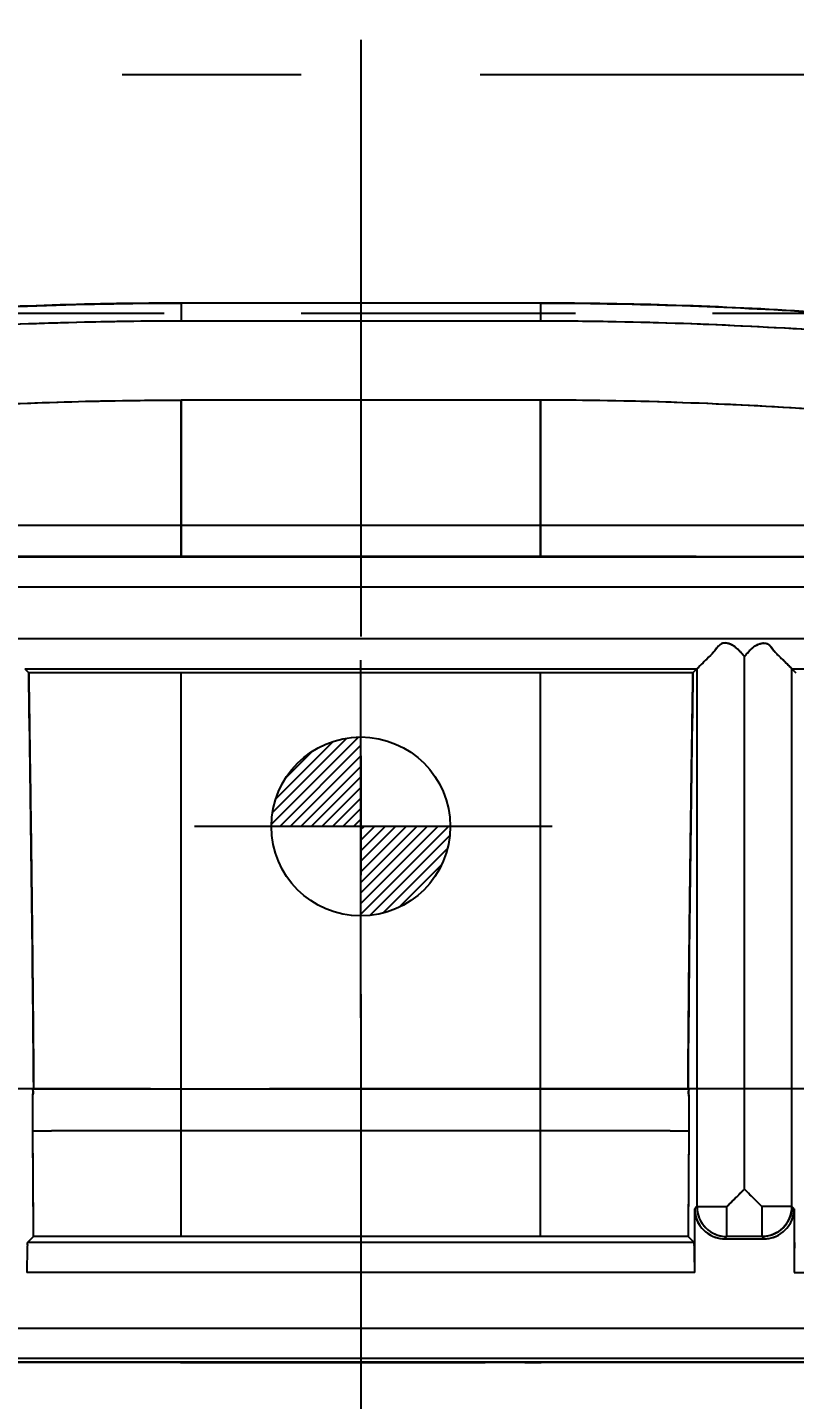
# Model space of a CAD drawing. Header units: millimetres. Extents: x 23075 to 24509, y -21593 to -20579.
# Drawn here: x 23805.57 to 23818.43, y -20919.09 to -20896.09 of the extents above; entities that cross this region are included whole.
import ezdxf

# ---------------------------------------------------------------- set-up
doc = ezdxf.new("R2010")
doc.units = ezdxf.units.MM
doc.header["$LTSCALE"] = 8
for name, pattern in [('CENTER', [2, 1.25, -0.25, 0.25, -0.25]), ('CENTER2', [1.125, 0.75, -0.125, 0.125, -0.125]), ('HIDDEN', [0.375, 0.25, -0.125])]:
    doc.linetypes.add(name, pattern=pattern)
doc.layers.get('DEFPOINTS').update_dxf_attribs({"color": 6})
for name, color, linetype in [('Cav-cor', 30, 'Continuous'), ('CL', 1, 'Continuous'), ('PIN', 5, 'Continuous'), ('PRODUCT', 1, 'Continuous'), ('WT', 4, 'Continuous')]:
    doc.layers.add(name, color=color, linetype=linetype)
doc.layers.add('dim', color=3, linetype='Continuous', lineweight=15)
doc.styles.get("Standard").update_dxf_attribs({"font": 'txt.shx', "width": 0.8, "bigfont": 'chineset.shx'})
doc.dimstyles.new('ISO-25', dxfattribs={"dimtxt": 5, "dimasz": 4, "dimexe": 0.3, "dimexo": 0.3, "dimtad": 0, "dimzin": 1, "dimdsep": 46, "dimtxsty": 'Standard', "dimcen": 0, "dimclrd": 3, "dimclre": 3, "dimclrt": 3, "dimazin": 0, "dimtfac": 1, "dimtofl": 0, "dimtmove": 0, "dimatfit": 0, "dimfxl": 0, "dimarcsym": 0})

# ---------------------------------------------------------------- blocks, each defined once
blk = doc.blocks.new('*D28254')
at = {"layer": 'DEFPOINTS', "color": 0}
for p in [(23757.156, -20886.885), (23896.296, -20886.885), (23858.156, -20996.885)]:
    blk.add_point(p, dxfattribs=at)
at = {"layer": 'dim', "color": 3, "lineweight": -2}
for p, q in [((23757.456, -20886.885), (23896.596, -20886.885)), ((23896.296, -20890.885), (23896.296, -20933.593)), ((23896.296, -20992.885), (23896.296, -20950.177)), ((23858.456, -20996.885), (23896.596, -20996.885))]:
    blk.add_line(p, q, dxfattribs=at)
at = {"layer": 'dim', "color": 3}
for points in [[(23896.963, -20890.885), (23895.63, -20890.885), (23896.296, -20886.885)], [(23895.63, -20992.885), (23896.963, -20992.885), (23896.296, -20996.885)]]:
    blk.add_solid(points, dxfattribs=at)
at = {"layer": 'dim', "color": 3, "insert": (23896.296, -20941.885), "char_height": 5, "attachment_point": 5, "rotation": 90}
blk.add_mtext('110.00', dxfattribs=at)
blk = doc.blocks.new('*D28255')
at = {"layer": 'DEFPOINTS', "color": 0}
for p in [(23757.156, -20844.885), (23853.682, -20996.885), (23904.156, -20996.885)]:
    blk.add_point(p, dxfattribs=at)
at = {"layer": 'dim', "color": 3, "lineweight": -2}
for p, q in [((23757.456, -20844.885), (23904.456, -20844.885)), ((23904.156, -20848.885), (23904.156, -20911.593)), ((23904.156, -20992.885), (23904.156, -20930.177)), ((23853.982, -20996.885), (23904.456, -20996.885))]:
    blk.add_line(p, q, dxfattribs=at)
at = {"layer": 'dim', "color": 3}
for points in [[(23904.823, -20848.885), (23903.49, -20848.885), (23904.156, -20844.885)], [(23903.49, -20992.885), (23904.823, -20992.885), (23904.156, -20996.885)]]:
    blk.add_solid(points, dxfattribs=at)
at = {"layer": 'dim', "color": 3, "insert": (23904.156, -20920.885), "char_height": 5, "attachment_point": 5, "rotation": 90}
blk.add_mtext('152.00', dxfattribs=at)

msp = doc.modelspace()

# ---------------------------------------------------------------- hatches: boundary and pattern name
at = {"layer": 'PIN', "linetype": 'Continuous'}
h = msp.add_hatch(dxfattribs=at)
h.set_pattern_fill('ANSI31', color=3, angle=90, style=0)
h.set_pattern_definition([(45, (23605.87446, -20923.72481), (0.08838835, -0.08838835), [])])
h.paths.add_polyline_path([(23811.156, -20909.485), (23812.656, -20909.485, -0.414214), (23811.156, -20910.985)])
h.paths.add_polyline_path([(23811.156, -20907.985), (23811.156, -20909.485), (23809.656, -20909.485, -0.414214)])

# ---------------------------------------------------------------- linework, layer by layer
at = {"layer": 'Cav-cor', "color": 241}
for p, q in [((23814.171, -20900.711), (23808.141, -20900.711)), ((23808.141, -20900.711), (23808.141, -20901.013)), ((23814.171, -20900.711), (23814.171, -20901.013)), ((23814.171, -20901.013), (23808.141, -20901.013)), ((23814.171, -20902.338), (23808.141, -20902.338)), ((23808.141, -20904.956), (23808.142, -20902.338)), ((23814.171, -20902.338), (23814.172, -20904.956)), ((23808.141, -20904.435), (23814.172, -20904.435)), ((23821.635, -20904.97), (23800.678, -20904.97)), ((23808.141, -20904.956), (23814.172, -20904.956)), ((23821.635, -20905.472), (23800.678, -20905.472)), ((23821.635, -20906.339), (23800.678, -20906.339)), ((23817.588, -20915.565), (23817.588, -20906.633)), ((23805.52, -20906.842), (23816.793, -20906.842)), ((23805.52, -20906.842), (23805.587, -20906.908)), ((23814.172, -20906.909), (23808.141, -20906.909)), ((23808.142, -20916.358), (23808.141, -20906.909)), ((23814.171, -20916.358), (23814.172, -20906.909)), ((23816.793, -20906.842), (23816.726, -20906.908)), ((23816.793, -20906.842), (23816.793, -20915.858)), ((23818.384, -20906.842), (23821.635, -20906.842)), ((23818.384, -20906.842), (23818.449, -20906.907)), ((23818.384, -20915.858), (23818.384, -20906.842)), ((23805.67, -20913.885), (23816.643, -20913.885)), ((23808.141, -20914.584), (23814.172, -20914.584)), ((23817.588, -20915.565), (23817.295, -20915.858)), ((23817.882, -20915.858), (23817.588, -20915.565)), ((23816.793, -20915.858), (23816.756, -20915.895)), ((23816.793, -20915.858), (23817.295, -20915.858)), ((23817.295, -20916.361), (23817.295, -20915.858)), ((23818.384, -20915.858), (23817.882, -20915.858)), ((23817.882, -20915.858), (23817.882, -20916.361)), ((23818.421, -20915.895), (23818.384, -20915.858)), ((23816.756, -20916.963), (23816.756, -20915.895)), ((23818.421, -20915.895), (23818.421, -20916.963)), ((23805.566, -20916.461), (23805.668, -20916.359)), ((23816.747, -20916.461), (23805.566, -20916.461)), ((23808.142, -20916.358), (23805.668, -20916.359)), ((23814.171, -20916.358), (23808.142, -20916.358)), ((23816.645, -20916.359), (23814.171, -20916.358)), ((23816.747, -20916.461), (23816.645, -20916.359)), ((23817.295, -20916.361), (23817.258, -20916.398)), ((23817.258, -20916.398), (23817.919, -20916.398)), ((23817.882, -20916.361), (23817.295, -20916.361)), ((23817.919, -20916.398), (23817.882, -20916.361)), ((23816.756, -20916.963), (23805.557, -20916.963)), ((23818.421, -20916.963), (23821.021, -20916.963)), ((23801.292, -20917.899), (23821.021, -20917.899)), ((23801.292, -20918.401), (23821.021, -20918.401)), ((23828.744, -20918.469), (23793.569, -20918.469))]:
    msp.add_line(p, q, dxfattribs=at)
for centre, radius, start, end in [((22952.281, -20920.607), 853.416, 0.451309, 0.91975), ((24659.822, -20920.485), 843.205, 179.077414, 179.551527), ((23817.295, -20915.858), 0.503, 180.0238, 269.9762), ((23817.882, -20915.858), 0.503, 270.0239, 359.9761)]:
    msp.add_arc(centre, radius, start, end, dxfattribs=at)
for centre, major_axis, ratio, start_param, end_param in [((23817.258, -20915.895), (0.355, 0.355), 0.999695, 2.356347, 3.926839), ((23817.919, -20915.895), (0.355, -0.355), 0.999695, -0.785246, 0.785246), ((23816.747, -20916.963), (0, 0.502), 0.017455, -1.570796, -0.017453), ((23818.43, -20916.963), (0, 0.502), 0.017455, 0.017453, 1.570796)]:
    msp.add_ellipse(centre, major_axis=major_axis, ratio=ratio, start_param=start_param, end_param=end_param, dxfattribs=at)
for points, knots in [([(23857.859, -20903.399), (23856.502, -20902.715), (23853.739, -20901.457), (23848.053, -20899.355), (23842.174, -20897.82), (23836.197, -20896.726), (23831.66, -20896.088), (23827.091, -20895.602), (23823.269, -20895.297), (23820.206, -20895.096), (23817.146, -20894.918), (23813.325, -20894.739), (23808.742, -20894.619), (23804.165, -20894.617), (23799.594, -20894.756), (23795.03, -20895.062), (23790.478, -20895.552), (23787.454, -20895.976), (23785.944, -20896.208)], [0, 0, 0, 0, 0.062299, 0.124308, 0.248372, 0.310736, 0.373347, 0.436159, 0.499077, 0.530536, 0.561971, 0.624739, 0.687373, 0.749894, 0.812349, 0.874814, 0.937368, 1, 1, 1, 1]), ([(23808.141, -20900.711), (23806.701, -20900.712), (23804.54, -20900.782), (23801.667, -20900.992), (23799.517, -20901.197), (23797.37, -20901.439), (23794.511, -20901.794), (23792.37, -20902.088), (23790.944, -20902.291)], [0, 0, 0, 0, 0.24998, 0.374984, 0.499987, 0.624991, 0.749994, 1, 1, 1, 1]), ([(23848.561, -20909.379), (23848.064, -20908.807), (23847.268, -20907.991), (23846.114, -20907.008), (23845.198, -20906.333), (23844.236, -20905.726), (23843.233, -20905.189), (23842.196, -20904.722), (23840.779, -20904.182), (23839.325, -20903.749), (23837.853, -20903.389), (23836.371, -20903.075), (23834.505, -20902.751), (23831.507, -20902.305), (23828.506, -20901.889), (23825.5, -20901.506), (23823.243, -20901.243), (23820.981, -20901.02), (23817.959, -20900.79), (23815.686, -20900.711), (23814.171, -20900.711)], [0, 0, 0, 0, 0.062487, 0.093744, 0.125002, 0.156262, 0.187521, 0.218778, 0.250036, 0.31253, 0.343781, 0.375032, 0.437529, 0.500027, 0.625023, 0.687521, 0.750019, 0.812517, 0.875015, 1, 1, 1, 1]), ([(23808.141, -20901.013), (23806.705, -20901.013), (23804.549, -20901.083), (23801.683, -20901.293), (23799.538, -20901.499), (23797.396, -20901.74), (23794.544, -20902.092), (23792.409, -20902.385), (23790.987, -20902.588)], [0, 0, 0, 0, 0.249998, 0.375007, 0.500008, 0.625014, 0.750013, 1, 1, 1, 1]), ([(23848.333, -20909.576), (23848.086, -20909.292), (23847.575, -20908.739), (23846.764, -20907.955), (23845.902, -20907.225), (23844.991, -20906.558), (23844.035, -20905.957), (23842.705, -20905.253), (23841.307, -20904.687), (23839.874, -20904.228), (23838.787, -20903.926), (23837.69, -20903.661), (23836.217, -20903.353), (23834.363, -20903.034), (23831.387, -20902.593), (23828.406, -20902.18), (23825.421, -20901.8), (23823.179, -20901.54), (23820.933, -20901.318), (23817.933, -20901.091), (23815.676, -20901.013), (23814.171, -20901.013)], [0, 0, 0, 0, 0.031249, 0.062498, 0.093747, 0.124996, 0.156244, 0.187491, 0.249962, 0.281213, 0.312465, 0.343717, 0.374969, 0.437471, 0.499975, 0.624982, 0.687487, 0.749991, 0.812496, 0.875001, 1, 1, 1, 1]), ([(23792.514, -20903.714), (23793.162, -20903.624), (23794.458, -20903.448), (23797.053, -20903.113), (23800.303, -20902.734), (23804.216, -20902.419), (23806.833, -20902.338), (23808.141, -20902.338)], [0, 0, 0, 0, 0.125002, 0.250003, 0.500004, 0.750001, 1, 1, 1, 1]), ([(23839.398, -20905.472), (23838.889, -20905.323), (23837.862, -20905.053), (23835.786, -20904.61), (23833.69, -20904.272), (23831.59, -20903.965), (23829.489, -20903.668), (23826.86, -20903.315), (23823.7, -20902.925), (23820.532, -20902.605), (23817.355, -20902.391), (23815.233, -20902.338), (23814.171, -20902.338)], [0, 0, 0, 0, 0.062501, 0.125005, 0.249998, 0.312498, 0.374996, 0.499993, 0.624991, 0.749989, 0.874996, 1, 1, 1, 1]), ([(23793.539, -20904.443), (23794.75, -20904.442), (23799.617, -20904.439), (23804.485, -20904.435), (23808.141, -20904.435)], [0, 0, 0, 0, 0.248788, 1, 1, 1, 1]), ([(23814.172, -20904.435), (23815.394, -20904.435), (23820.262, -20904.436), (23825.129, -20904.441), (23828.774, -20904.443)], [0, 0, 0, 0, 0.251183, 1, 1, 1, 1]), ([(23793.569, -20904.967), (23794.778, -20904.966), (23799.635, -20904.96), (23804.492, -20904.956), (23808.141, -20904.956)], [0, 0, 0, 0, 0.248799, 1, 1, 1, 1]), ([(23814.172, -20904.956), (23815.392, -20904.956), (23820.249, -20904.957), (23825.107, -20904.963), (23828.744, -20904.967)], [0, 0, 0, 0, 0.251176, 1, 1, 1, 1]), ([(23817.588, -20906.633), (23817.571, -20906.615), (23817.538, -20906.578), (23817.487, -20906.52), (23817.424, -20906.467), (23817.361, -20906.432), (23817.307, -20906.414), (23817.267, -20906.408), (23817.228, -20906.411), (23817.193, -20906.426), (23817.163, -20906.45), (23817.126, -20906.491), (23817.088, -20906.546), (23817.036, -20906.605), (23816.983, -20906.654), (23816.933, -20906.7), (23816.872, -20906.763), (23816.825, -20906.81), (23816.793, -20906.842)], [0, 0, 0, 0, 0.069221, 0.141428, 0.219083, 0.30253, 0.343224, 0.381606, 0.41748, 0.452255, 0.488443, 0.526802, 0.606258, 0.680528, 0.748544, 0.812295, 0.871175, 1, 1, 1, 1]), ([(23817.588, -20906.633), (23817.606, -20906.615), (23817.639, -20906.578), (23817.69, -20906.52), (23817.753, -20906.467), (23817.816, -20906.432), (23817.87, -20906.414), (23817.91, -20906.408), (23817.949, -20906.411), (23817.984, -20906.426), (23818.014, -20906.45), (23818.051, -20906.491), (23818.089, -20906.546), (23818.141, -20906.605), (23818.194, -20906.654), (23818.244, -20906.7), (23818.305, -20906.763), (23818.352, -20906.81), (23818.384, -20906.842)], [0, 0, 0, 0, 0.069221, 0.141428, 0.219083, 0.30253, 0.343224, 0.381606, 0.41748, 0.452255, 0.488443, 0.526802, 0.606258, 0.680528, 0.748544, 0.812295, 0.871175, 1, 1, 1, 1]), ([(23805.656, -20914.586), (23805.656, -20914.546), (23805.656, -20914.465), (23805.656, -20914.344), (23805.656, -20914.225), (23805.657, -20914.131), (23805.658, -20914.063), (23805.658, -20914.019), (23805.659, -20913.98), (23805.66, -20913.947), (23805.661, -20913.922), (23805.662, -20913.904), (23805.663, -20913.894), (23805.663, -20913.889), (23805.664, -20913.887), (23805.664, -20913.885), (23805.664, -20913.885)], [0, 0, 0, 0, 0.169638, 0.346322, 0.51897, 0.677322, 0.748034, 0.81167, 0.867246, 0.913909, 0.951002, 0.977904, 0.987409, 0.994254, 0.998426, 1, 1, 1, 1]), ([(23816.649, -20913.885), (23816.649, -20913.885), (23816.649, -20913.887), (23816.65, -20913.889), (23816.65, -20913.894), (23816.651, -20913.904), (23816.652, -20913.922), (23816.653, -20913.947), (23816.654, -20913.98), (23816.655, -20914.019), (23816.655, -20914.063), (23816.656, -20914.131), (23816.657, -20914.225), (23816.657, -20914.344), (23816.657, -20914.465), (23816.657, -20914.546), (23816.657, -20914.586)], [0, 0, 0, 0, 0.001574, 0.005746, 0.012591, 0.022096, 0.048998, 0.086091, 0.132754, 0.18833, 0.251966, 0.322678, 0.48103, 0.653678, 0.830362, 1, 1, 1, 1]), ([(23805.668, -20916.359), (23805.667, -20916.209), (23805.664, -20915.618), (23805.66, -20915.027), (23805.656, -20914.586)], [0, 0, 0, 0, 0.253058, 1, 1, 1, 1]), ([(23816.657, -20914.586), (23816.656, -20914.731), (23816.651, -20915.322), (23816.648, -20915.913), (23816.645, -20916.359)], [0, 0, 0, 0, 0.246722, 1, 1, 1, 1])]:
    msp.add_open_spline(points, degree=3, knots=knots, dxfattribs=at)
for points in [[(23808.141, -20906.909), (23807.29, -20906.909), (23806.438, -20906.909), (23805.587, -20906.908)], [(23816.726, -20906.908), (23815.875, -20906.909), (23815.023, -20906.909), (23814.172, -20906.909)], [(23805.656, -20914.586), (23806.484, -20914.584), (23807.313, -20914.584), (23808.141, -20914.584)], [(23814.172, -20914.584), (23815, -20914.584), (23815.829, -20914.584), (23816.657, -20914.586)]]:
    msp.add_open_spline(points, degree=3, dxfattribs=at)
at = {"layer": 'CL', "color": 6, "linetype": 'CENTER'}
for p, q in [((23811.156, -20896.299), (23811.156, -20922.857)), ((23851.627, -20913.885), (23787.065, -20913.885))]:
    msp.add_line(p, q, dxfattribs=at)
at = {"layer": 'dim'}
msp.add_line((23811.156, -20909.485), (23811.156, -20909.485), dxfattribs=at)
at = {"layer": 'PIN', "color": 3, "linetype": 'CENTER2'}
for p, q in [((23811.156, -20912.695), (23811.156, -20906.275)), ((23814.366, -20909.485), (23807.947, -20909.485))]:
    msp.add_line(p, q, dxfattribs=at)
at = {"layer": 'PIN', "color": 3, "linetype": 'Continuous'}
msp.add_circle((23811.156, -20909.485), 1.5, dxfattribs=at)
at = {"layer": 'PRODUCT'}
for p, q in [((23808.141, -20900.711), (23808.141, -20901.013)), ((23814.171, -20900.711), (23808.141, -20900.711)), ((23814.171, -20900.711), (23814.171, -20901.013)), ((23814.171, -20901.013), (23808.141, -20901.013)), ((23808.142, -20902.338), (23808.141, -20904.956)), ((23814.171, -20902.338), (23808.141, -20902.338)), ((23814.172, -20904.956), (23814.171, -20902.338)), ((23808.141, -20904.435), (23814.172, -20904.435)), ((23821.635, -20904.97), (23800.678, -20904.97)), ((23808.141, -20904.956), (23814.172, -20904.956)), ((23821.635, -20905.472), (23800.678, -20905.472)), ((23821.635, -20906.339), (23800.678, -20906.339)), ((23817.588, -20915.565), (23817.588, -20906.633)), ((23805.52, -20906.842), (23805.587, -20906.908)), ((23805.52, -20906.842), (23816.793, -20906.842)), ((23808.142, -20916.358), (23808.141, -20906.909)), ((23814.172, -20906.909), (23808.141, -20906.909)), ((23814.171, -20916.358), (23814.172, -20906.909)), ((23816.793, -20906.842), (23816.726, -20906.908)), ((23816.793, -20906.842), (23816.793, -20915.858)), ((23818.384, -20915.858), (23818.384, -20906.842)), ((23818.384, -20906.842), (23821.635, -20906.842)), ((23818.384, -20906.842), (23818.449, -20906.907)), ((23805.664, -20913.885), (23803.785, -20913.885)), ((23818.528, -20913.885), (23816.649, -20913.885)), ((23808.141, -20914.584), (23814.172, -20914.584)), ((23816.793, -20915.858), (23816.756, -20915.895)), ((23816.793, -20915.858), (23817.295, -20915.858)), ((23817.295, -20916.361), (23817.295, -20915.858)), ((23817.882, -20915.858), (23817.882, -20916.361)), ((23818.384, -20915.858), (23817.882, -20915.858)), ((23818.421, -20915.895), (23818.384, -20915.858)), ((23816.756, -20916.963), (23816.756, -20915.895)), ((23818.421, -20915.895), (23818.421, -20916.963)), ((23805.566, -20916.461), (23805.668, -20916.359)), ((23816.747, -20916.461), (23805.566, -20916.461)), ((23814.171, -20916.358), (23808.142, -20916.358)), ((23816.747, -20916.461), (23816.645, -20916.359)), ((23817.295, -20916.361), (23817.258, -20916.398)), ((23817.258, -20916.398), (23817.919, -20916.398)), ((23817.882, -20916.361), (23817.295, -20916.361)), ((23817.919, -20916.398), (23817.882, -20916.361)), ((23816.756, -20916.963), (23805.557, -20916.963)), ((23818.421, -20916.963), (23821.021, -20916.963)), ((23801.292, -20917.899), (23821.021, -20917.899)), ((23801.292, -20918.401), (23821.021, -20918.401)), ((23808.13, -20918.474), (23808.407, -20918.474)), ((23809.071, -20918.471), (23813.242, -20918.471)), ((23813.906, -20918.474), (23814.183, -20918.474))]:
    msp.add_line(p, q, dxfattribs=at)
for points, start_tangent, end_tangent in [([(23790.944, -20902.291), (23797.155, -20901.469), (23802.991, -20900.898), (23808.141, -20900.711)], (0.989989, 0.141145), (1, 0.000142)), ([(23814.171, -20900.711), (23818.638, -20900.853), (23822.87, -20901.21), (23826.769, -20901.668), (23830.387, -20902.153), (23833.765, -20902.643), (23836.922, -20903.194), (23839.854, -20903.915), (23842.538, -20904.88), (23844.919, -20906.164), (23846.956, -20907.739), (23848.561, -20909.378)], (1, 0.000002), (0.655023, -0.755609)), ([(23808.141, -20901.013), (23803.066, -20901.195), (23797.374, -20901.746), (23790.987, -20902.588)], (-1, -0.000144), (-0.989989, -0.141143)), ([(23848.333, -20909.576), (23847.949, -20909.148), (23847.508, -20908.685), (23846.996, -20908.186), (23846.402, -20907.653), (23845.747, -20907.121), (23845.118, -20906.661), (23844.554, -20906.287), (23844.028, -20905.969), (23843.513, -20905.685), (23842.983, -20905.417), (23842.411, -20905.154), (23841.773, -20904.888), (23841.053, -20904.618), (23840.268, -20904.356), (23839.409, -20904.101), (23838.461, -20903.85), (23837.403, -20903.604), (23836.211, -20903.362), (23834.861, -20903.124), (23833.355, -20902.886), (23831.691, -20902.642), (23829.852, -20902.383), (23827.837, -20902.111), (23825.628, -20901.829), (23823.197, -20901.548), (23820.509, -20901.29), (23817.528, -20901.095), (23814.171, -20901.013)], (-0.655544, 0.755157), (-1, 0.000005)), ([(23792.514, -20903.714), (23795.116, -20903.364), (23797.967, -20903.01), (23801.085, -20902.683), (23804.482, -20902.437), (23808.141, -20902.338)], (0.990534, 0.137265), (1, 0)), ([(23839.398, -20905.472), (23837.412, -20904.962), (23835.137, -20904.515), (23832.557, -20904.107), (23829.647, -20903.693), (23826.381, -20903.259), (23822.729, -20902.831), (23818.652, -20902.484), (23814.171, -20902.338)], (-0.959546, 0.281553), (-1, 0)), ([(23793.539, -20904.443), (23798.126, -20904.44), (23803.172, -20904.437), (23808.141, -20904.435)], (1, 0.000744), (1, -0.000027)), ([(23814.172, -20904.435), (23818.576, -20904.436), (23823.441, -20904.439), (23828.774, -20904.443)], (1, 0.000033), (1, -0.00072)), ([(23800.678, -20904.959), (23803.188, -20904.957), (23808.141, -20904.956)], (1, 0.000905), (1, 0.000001)), ([(23814.172, -20904.956), (23818.563, -20904.957), (23821.635, -20904.959)], (1, -0.000001), (1, -0.000903)), ([(23817.588, -20906.633), (23817.432, -20906.476), (23817.22, -20906.415), (23817.076, -20906.559), (23816.957, -20906.678), (23816.868, -20906.767), (23816.812, -20906.822), (23816.793, -20906.842)], (-0.707107, 0.707107), (-0.707107, -0.707107)), ([(23817.588, -20906.633), (23817.745, -20906.476), (23817.957, -20906.415), (23818.101, -20906.559), (23818.22, -20906.678), (23818.309, -20906.767), (23818.365, -20906.822), (23818.384, -20906.842)], (0.707107, 0.707107), (0.707107, -0.707107)), ([(23808.141, -20906.909), (23807.305, -20906.909), (23806.454, -20906.909), (23805.587, -20906.908)], (-1, 0), (-1, 0.000664)), ([(23805.587, -20906.908), (23805.604, -20908.065), (23805.619, -20909.131), (23805.632, -20910.13), (23805.645, -20911.201), (23805.658, -20912.442), (23805.67, -20913.885)], (0.016006, -0.999872), (0.007824, -0.999969)), ([(23816.726, -20906.908), (23815.859, -20906.909), (23815.008, -20906.909), (23814.172, -20906.909)], (-1, -0.000664), (-1, 0)), ([(23816.643, -20913.885), (23816.655, -20912.436), (23816.668, -20911.19), (23816.681, -20910.117), (23816.694, -20909.12), (23816.709, -20908.059), (23816.726, -20906.908)], (0.007824, 0.999969), (0.016006, 0.999872)), ([(23805.656, -20914.586), (23805.656, -20914.427), (23805.656, -20914.263), (23805.657, -20914.112), (23805.659, -20913.991), (23805.662, -20913.912), (23805.664, -20913.885)], (-0.007485, 0.999972), (1, 0)), ([(23816.649, -20913.885), (23816.651, -20913.912), (23816.654, -20913.991), (23816.656, -20914.112), (23816.657, -20914.263), (23816.657, -20914.427), (23816.657, -20914.586)], (1, 0), (-0.007485, -0.999972)), ([(23805.656, -20914.586), (23806.916, -20914.584), (23808.141, -20914.584)], (0.999999, 0.001353), (1, 0.000001)), ([(23805.668, -20916.359), (23805.664, -20915.744), (23805.66, -20915.153), (23805.656, -20914.586)], (-0.005689, 0.999984), (-0.007485, 0.999972)), ([(23814.172, -20914.584), (23815.397, -20914.584), (23816.657, -20914.586)], (1, -0.000001), (0.999999, -0.001353)), ([(23816.657, -20914.586), (23816.653, -20915.153), (23816.649, -20915.744), (23816.645, -20916.359)], (-0.007485, -0.999972), (-0.005689, -0.999984)), ([(23817.588, -20915.565), (23817.495, -20915.659), (23817.396, -20915.757), (23817.295, -20915.858)], (-0.707107, -0.707107), (-0.707107, -0.707107)), ([(23817.882, -20915.858), (23817.781, -20915.757), (23817.682, -20915.659), (23817.588, -20915.565)], (-0.707107, 0.707107), (-0.707107, 0.707107)), ([(23816.793, -20915.858), (23816.817, -20916.013), (23816.889, -20916.153), (23817, -20916.265), (23817.14, -20916.336), (23817.295, -20916.361)], (0.000305, -1), (1, -0.000305)), ([(23818.384, -20915.858), (23818.36, -20916.012), (23818.289, -20916.152), (23818.178, -20916.264), (23818.037, -20916.336), (23817.882, -20916.361)], (-0.000305, -1), (-1, -0.000305)), ([(23816.756, -20915.895), (23816.78, -20916.05), (23816.852, -20916.191), (23816.963, -20916.301), (23817.103, -20916.373), (23817.258, -20916.398)], (0, -1), (1, 0)), ([(23817.919, -20916.398), (23818.074, -20916.373), (23818.214, -20916.301), (23818.325, -20916.191), (23818.397, -20916.05), (23818.421, -20915.895)], (1, 0), (0, 1)), ([(23805.566, -20916.461), (23805.563, -20916.488), (23805.561, -20916.56), (23805.559, -20916.67), (23805.558, -20916.81), (23805.557, -20916.963)], (-0.707107, -0.707107), (0, -1)), ([(23808.142, -20916.358), (23806.881, -20916.358), (23805.668, -20916.359)], (-1, 0), (-1, -0.000205)), ([(23816.645, -20916.359), (23815.432, -20916.358), (23814.171, -20916.358)], (-1, 0.000205), (-1, 0)), ([(23816.756, -20916.963), (23816.755, -20916.81), (23816.754, -20916.67), (23816.752, -20916.56), (23816.75, -20916.488), (23816.747, -20916.461)], (0, 1), (-0.707107, 0.707107)), ([(23818.43, -20916.461), (23818.427, -20916.488), (23818.425, -20916.56), (23818.423, -20916.671), (23818.422, -20916.809), (23818.421, -20916.963)], (-0.707107, -0.707107), (0, -1)), ([(23808.13, -20918.474), (23805.111, -20918.473), (23801.898, -20918.473), (23801.292, -20918.473)], (-1, 0), (-1, 0.000223)), ([(23808.407, -20918.474), (23808.63, -20918.473), (23808.851, -20918.472), (23809.071, -20918.471)], (0.999989, 0.00462), (0.999994, 0.0035)), ([(23813.906, -20918.474), (23813.683, -20918.473), (23813.462, -20918.472), (23813.242, -20918.471)], (-0.999989, 0.00462), (-0.999994, 0.0035)), ([(23821.021, -20918.473), (23820.415, -20918.473), (23817.202, -20918.473), (23814.183, -20918.474)], (-1, -0.000223), (-1, 0))]:
    msp.add_spline(points, degree=3, dxfattribs=dict(at, start_tangent=start_tangent, end_tangent=end_tangent))
at = {"layer": 'WT', "color": 125, "linetype": 'CENTER', "ltscale": 1.5}
msp.add_line((23972.156, -20896.885), (23787.156, -20896.885), dxfattribs=at)
at = {"layer": 'WT', "color": 125, "linetype": 'HIDDEN', "ltscale": 2.3}
msp.add_line((23856.156, -20900.885), (23787.156, -20900.885), dxfattribs=at)

# ---------------------------------------------------------------- dimensions: what is measured, and where the dimension line sits
at = {"layer": 'dim'}
for base, p1, p2, picture, middle in [((23904.156, -20996.885), (23757.156, -20844.885), (23853.682, -20996.885), '*D28255', (23904.156, -20920.885)), ((23896.296, -20886.885), (23858.156, -20996.885), (23757.156, -20886.885), '*D28254', (23896.296, -20941.885))]:
    dim = msp.add_linear_dim(base=base, p1=p1, p2=p2, angle=90, dimstyle='ISO-25', dxfattribs=at)
    dim.commit()
    dim.dimension.update_dxf_attribs({"geometry": picture, "text_midpoint": middle})

doc.saveas('drawing.dxf')
